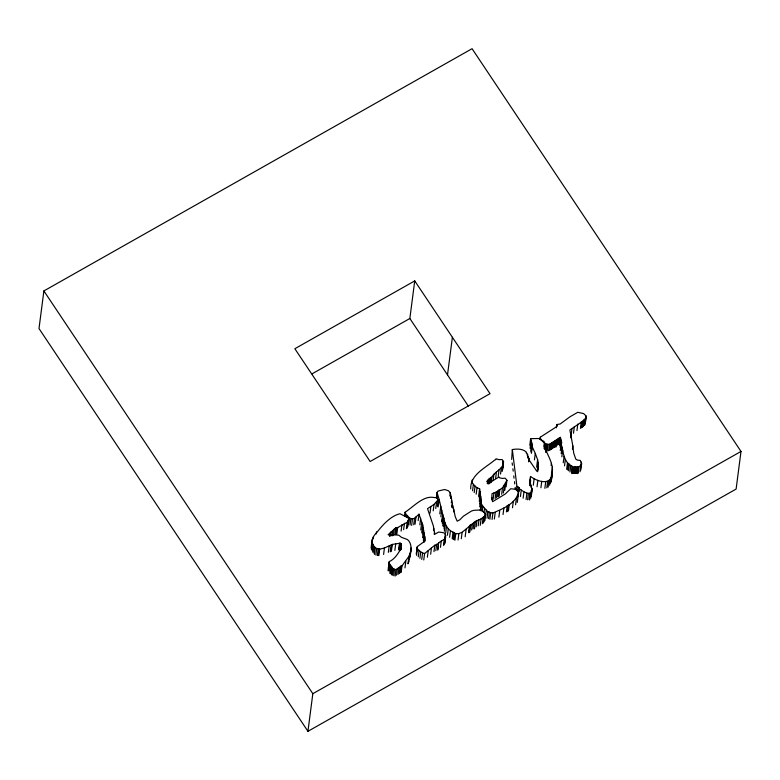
<?xml version="1.0" encoding="UTF-8"?>
<svg xmlns="http://www.w3.org/2000/svg" width="780" height="780" viewBox="0 0 780 780"><rect width="100%" height="100%" fill="white"/><g stroke="black" fill="none" stroke-linecap="round" stroke-linejoin="round"><path stroke-width="1.17" d="M531.443 453.307L532.282 444.902L530.654 438.672L538.756 438.497L543.904 441.363L545.532 444.278L544.84 449.651M404.625 515.492L405.044 512.265C413.673 506.678 423.462 495.202 434.158 497.533L436.741 497.728L438.165 499.746L434.041 504.387L427.528 508.658L433.339 525.886L434.831 534.212L438.623 532.067L441.792 532.447L444.541 532.993L445.673 535.597L444.502 539.146L438.565 542.802L437.814 550.066M452.01 507.546L452.459 503.432L450.245 492.765L448.441 490.747L444.619 489.518L438.106 491.029L437.044 492.433L436.351 497.806M530.127 485.54L530.536 476.453C536.737 481.25 550.426 486.037 552.162 474.552L551.421 473.099L552.328 472.729C553.439 463.388 547.794 455.549 544.538 447.154L544.44 443.089L544.021 446.316M528.557 461.799L529.133 458.825L527.095 454.847L527.807 454.301L526.217 452.965L526.568 452.332C522.902 448.607 517.13 448.763 512.333 449.543L511.67 459.401M502.583 469.93L503.539 461.672L502.106 459.527L498.956 459.644L496.002 458.786C495.758 459.478 495.407 460.015 494.744 460.005C485.589 467.844 470.155 474.64 470.71 488.894M407.852 526.607L408.827 519.09L408.272 518.047L400.033 513.737C390.351 515.902 381.898 525.934 377.179 532.077C373.503 535.499 370.052 541.037 373.532 545.707L375.268 547.969L379.675 549.169L384.433 547.999L392.262 544.43L400.198 543.192L401.359 543.904L401.056 548.633C397.985 553.576 394.846 559.133 389.279 561.581L389.025 563.17C391.823 567.362 394.124 568.669 391.589 574.704M410.007 557.193C410.836 551.343 412.718 544.128 407.56 539.604L401.407 537.303L398.765 535.187L393.442 534.807L390.293 535.499L388.089 534.729L395.84 527.807L397.673 527.572L407.238 522.23L408.827 519.09M43.885 290.94L39 328.555L307.944 731.308L736.115 489.06L741 451.444L472.056 48.691L43.885 290.94L312.829 693.693L307.944 731.308M371.114 547.697L372.138 539.701M371.329 549.315L372.167 542.861M373.094 538.99L373.366 536.835M372.148 550.651L372.986 544.206M372.694 552.152L373.532 545.707M376.252 533.949L376.535 531.794M373.815 553.039L374.654 546.585M374.439 554.424L375.268 547.969M375.863 555.058L376.701 548.613M377.325 555.526L378.163 549.081M378.212 555.243L379.051 548.798M378.846 555.614L379.675 549.169M468.341 406.107L409.851 318.503L414.736 280.898L294.85 348.728L370.149 461.497L490.035 393.666L414.736 280.898M383.594 554.443L384.433 547.999M389.61 536.484L390.029 533.267M388.333 552.337L389.171 545.893M390.595 535.909L391.16 531.619M392.067 535.938L392.759 530.566M390.224 551.84L391.063 545.395M388.05 570.687L389.025 563.17M388.44 568.025L389.279 561.581M390.936 551.518L391.765 545.074M391.423 550.875L392.262 544.43M393.393 535.529L394.231 529.084M388.918 570.941L389.756 564.486M389.805 573.31L390.78 565.792M395.002 534.261L395.84 527.807M390.507 573.437L391.345 566.982M390.741 573.661L391.579 567.216M395.86 533.939L396.698 527.485M391.16 573.719L391.999 567.265M391.433 574.353L392.272 567.333M396.835 534.017L397.673 527.572M394.856 550.378L395.694 543.933M392.018 574.889L392.428 568.25M392.506 575.045L393.344 568.6L392.857 568.444M393.734 575.728L394.573 569.283L393.344 568.6M395.128 576.098L395.967 569.644L401.105 565.948L400.589 572.647M398.697 549.803L399.535 543.348M401.105 531.092L401.944 524.648M398.95 549.725L399.789 543.28M399.36 549.637L400.198 543.192M399.682 549.89L400.52 543.446M396.542 575.221L397.381 568.776M400.043 549.978L400.881 543.524M400.315 550.036L401.154 543.592M400.666 549.276L401.359 543.904M400.686 549.598L400.969 547.453M400.871 549.549L401.524 545.181M405.2 516.467L405.619 513.24L405.044 512.265M403.63 529.698L404.469 523.253M398.083 574.421L398.921 567.976M399.448 573.583L400.276 567.128M406.712 517.442L406.985 515.288L405.405 514.303L405.619 513.24M400.267 572.393L401.105 565.948M406.399 528.674L407.238 522.23M401.144 572.335L401.983 565.88L408.954 556.306L410.845 550.748M407.131 528.177L408.106 520.65M408.564 524.199L409.402 517.754L406.985 515.288M410.036 525.028L410.875 518.583L409.402 517.754M404.986 567.84L405.824 561.395M411.635 525.35L412.474 518.905L414.541 518.31L419.006 514.196L422.702 524.901L425.363 540.735L417.349 546.566L416.247 554.102M408.954 556.306L407.969 563.823L409.12 561.083M409.256 560.011L410.095 553.556M413.702 524.764L414.541 518.31M410.28 554.356L411.119 547.901M415.048 524.267L416.032 516.75M418.168 520.64L419.006 514.196M419.825 524.842L420.664 518.388M416.51 553.01L417.349 546.566M416.608 555.341L417.076 547.658M420.752 529.932L421.726 522.415M418.246 556.871L419.084 550.426L417.446 548.896M421.717 532.418L422.702 524.901M422.331 533.89L423.169 527.446M419.903 558.324L420.742 551.87L419.084 550.426M422.575 537.722L423.55 530.195M423.345 540.608L424.32 533.081M421.736 559.455L422.575 553L420.742 551.87M424.154 542.129L424.856 536.757M447.505 374.887L452.39 337.282M423.764 559.962L424.603 553.517L434.801 545.22L438.652 543.611M430.014 513.074L430.852 506.63M433.212 510.832L434.041 504.387M427.372 557.203L428.21 550.748M436.712 498.02L437.122 494.793M436.917 497.757L437.2 495.602M435.737 508.531L436.576 502.086M433.485 530.615L433.758 528.469M430.638 554.268L431.476 547.823M437.327 506.191L438.165 499.746M434.226 534.378L434.509 532.233M438.126 506.951L439.111 499.434L437.044 492.433M433.973 551.665L434.801 545.22M439.793 513.815L440.768 506.288L439.111 499.434M435.815 550.69L436.654 544.245M440.856 516.769L441.694 510.325L440.768 506.288M437.716 549.685L438.565 542.802M441.987 521.332L442.757 514.556L441.694 510.325M441.987 521.693L442.757 514.556M442.27 523.263L442.825 515.239M442.923 525.632L443.898 518.105L443.108 516.818M440.456 547.346L441.295 540.891M443.313 526.656L443.898 518.105M444.044 528.908L444.883 522.463L444.142 520.201M444.366 531.239L445.341 523.721L444.883 522.463M449.826 495.992L450.245 492.765M443.664 545.6L444.502 539.146M444.015 544.391L444.853 537.947M445 537.303L445.419 534.076M445.692 532.75L446.531 526.305L445.341 523.721M444.688 543.124L445.673 535.597M450.508 498.361L450.791 496.216M444.785 543.592L445.624 537.147M451.308 502.895L451.591 500.75M447.427 535.236L448.266 528.791L446.531 526.305M452.039 506.659L452.459 503.432M452.341 507.088L452.429 504.319M452.517 507.926L452.615 504.933M449.611 537.245L450.45 530.8L448.266 528.791M453.511 511.836L453.794 509.691L452.79 505.772M452.205 538.6L453.043 532.155L450.45 530.8M453.014 539.224L453.853 532.779L453.043 532.155M453.716 539.477L454.555 533.033L453.853 532.779M454.184 539.721L454.555 533.033M454.935 540.16L455.773 533.715L455.023 533.276M458.055 540.023L458.894 533.578L462.121 532.292L475.42 521.371L481.065 518.895L484.273 516.575L485.696 514.332L481.66 509.896L473.879 510.325L471.5 511.017L463.418 516.165L459.839 519.782L457.187 521.206L455.237 516.682L453.794 509.691M461.282 538.736L462.121 532.292M471.734 483.239L472.154 480.012M465.163 536.737L466.138 529.22M472.563 490.737L473.401 484.292L471.549 482.45M468.663 532.184L469.502 525.73M468.975 532.779L469.95 525.262M474.22 492.541L475.059 486.096L473.401 484.292M469.813 532.087L470.788 524.569M471.598 530.01L472.427 523.565M476.171 494.188L477.009 487.744L475.059 486.096M473.128 528.859L473.967 522.415M478.618 496.255L479.593 488.738L477.009 487.744M474.445 528.889L475.42 521.371M479.222 497.952L480.061 491.507L479.593 488.738M476.161 526.851L476.999 520.406M479.339 501.482L480.061 491.507M479.69 503.958L480.665 496.441L480.314 493.964M479.827 506.571L481.26 499.063L480.665 496.441M480.334 507.439L480.841 499.59M478.179 525.905L479.017 519.46M480.499 508.501L481.172 500.994M481.338 502.057L480.382 510.647L480.363 509.574M480.782 510.656L481.367 503.119M480.226 525.35L481.065 518.895M482.147 511.631L482.84 506.259L481.621 504.202M487.256 483.697L488.377 479.359L491.81 477.126C494.627 471.676 501.881 469.706 503.422 463.476M482.303 523.741L483.142 517.286M484 512.548L484.555 508.248L482.84 506.259M487.822 483.649L488.377 479.359M483.444 523.019L484.273 516.575M483.776 522.034L484.614 515.59M488.797 484.097L489.499 478.725M484.292 520.153L485.131 513.708M489.548 483.385L490.249 478.013M484.858 520.777L486.349 510.13L484.555 508.248M490.201 482.869L490.903 477.497M491.107 482.498L491.81 477.126M487.032 518.173L487.87 511.719L486.349 510.13M493.087 480.646L493.925 474.191M488.563 518.612L489.392 512.158L487.87 511.719M491.731 499.824L491.985 493.72L495.953 492.19L502.495 487.841L506.942 480.344L505.177 478.159L502.369 478.452L499.375 477.76L499.054 476.931L488.534 483.385L486.71 481.455L487.675 480.48M489.889 519.226L490.727 512.782L489.392 512.158M495.622 478.345L496.46 471.89M493.106 499.424L493.945 492.97M492.082 519.402L492.921 512.947C502.651 508.93 518.047 502.788 518.505 490.415L517.822 490.659L515.814 489.265L510.715 488.758L505.186 494.052L492.55 501.706L492.014 497.679M495.115 498.644L495.953 492.19M498.206 476.229L499.044 469.784M496.519 497.63L497.357 491.185M494.354 519.012L495.193 512.567M500.516 474.055L501.355 467.61M497.884 496.567L498.722 490.123M502.729 463.261L503.002 461.107M498.469 496.529L499.307 490.084M498.976 496.246L499.814 489.801M502.106 471.49L502.944 465.046M502.7 468.127L503.539 461.672M501.657 494.286L502.495 487.841M498.888 517.169L499.726 510.725M503.344 493.028L504.319 485.511M504.738 490.513L505.713 482.986M506.103 486.788L506.942 480.344M503.042 514.537L503.88 508.082M506.425 511.894L507.263 505.45M507.37 511.583L508.209 505.128M508.433 510.978L509.262 504.533M512.489 507.741L513.328 501.296M516.37 490.62L516.925 486.33L512.333 449.543M515.57 504.767L516.409 498.322M517.657 491.41L518.222 487.11L516.925 486.33M517.667 496.87L517.949 494.715M518.368 492.814L519.383 488.046L518.222 487.11M517.237 502.447L518.583 492.863M518.622 491.459L519.041 488.231M518.963 491.273L519.383 488.046M520.435 496.529L521.274 490.084L518.924 488.514M527.758 458.055L528.031 455.91M529.815 445.117L530.654 438.672M523.126 498.254L523.965 491.81L521.274 490.084M530.078 448.285L531.053 440.758M528.596 461.273L528.869 459.118M528.859 460.98L529.133 458.825M531.745 442.825L530.761 450.352L531.307 452.429L532.282 444.902M526.071 499.551L526.909 493.106L523.965 491.81M529.981 480.753L530.536 476.453M527.592 499.795L528.431 493.35L529.961 493.184L531.629 491.663L530.936 490.971L532.145 489.781L530.41 483.395M529.971 482.225L530.39 478.998M530.01 483.298L530.293 481.153M529.951 485.667L530.644 480.295M529.123 499.639L529.961 493.184M534.437 459.849L535.275 453.404L532.282 446.862M529.61 499.921L530.585 492.404M531.112 487.588L531.394 485.443M530.79 498.108L532.018 488.339M531.307 496.236L532.145 489.781M533.296 485.189L534.134 478.735M539.994 439.354L540.277 437.209L556.764 426.582L556.988 424.495L560.186 423.988L569.966 416.793L577.795 412.288L583.664 413.595L586.131 416.032L585.361 423.16M536.63 467.191L537.605 459.664L535.275 453.404M537.4 469.131L538.239 462.686L537.605 459.664M537.547 471.734L538.239 462.686M537.683 471.032L538.385 465.66M537.05 486.769L537.878 480.324M544.06 448.588L544.615 444.288M544.586 447.993L545.152 443.693M545.551 449.456L546.254 444.083L549.413 444.317L560.342 437.346L561.62 442.474L560.781 448.919M540.91 487.783L541.749 481.338M545.717 452.517L546 450.372M546.448 450.811L547.287 444.366M547.121 451.015L547.96 444.561M548.574 450.772L549.413 444.317M549.608 450.255L550.446 443.81M544.859 488.348L545.698 481.904M550.28 449.875L551.119 443.43M550.943 449.494L551.782 443.05M551.45 449.212L552.289 442.767M546.809 487.841L547.638 481.397M552.454 448.646L553.293 442.202M548.125 487.149L548.964 480.704M551.09 465.514L551.372 463.369M553.41 447.886L554.249 441.441M556.325 427.801L556.588 425.159M554.073 447.515L554.911 441.061M556.706 426.65L556.988 424.495M549.608 485.228L550.446 478.774M554.746 447.135L555.584 440.68M551.782 471.851L552.445 466.81M550.387 483.054L551.616 473.85M551.226 479.476L551.635 476.248M555.526 446.686L556.364 440.242M551.489 479.173L552.328 472.729M551.187 482.079L552.162 474.552M556.042 447.028L557.027 439.51M556.949 445.594L557.788 439.15M558.236 444.649L559.075 438.204M558.812 444.249L559.65 437.804M559.504 443.791L560.342 437.346M559.718 444.678L560.547 438.233M559.884 445.741L560.722 439.296M560.186 447.447L561.015 441.002M560.293 450.499L561.62 442.474M560.518 449.572L561.356 443.128M561.191 453.677L562.029 447.223L561.132 444.044M561.844 456.846L562.682 450.392L562.029 447.223M563.258 462.764L564.096 456.31L562.682 450.392M564.505 465.865L565.344 459.42L564.096 456.31M570.658 437.755L570.941 435.61L569.878 429.994L583.04 420.956L585.819 418.441L586.199 416.715M566.631 469.306L567.469 462.862L565.344 459.42M571.126 434.977L571.964 428.522M567.587 469.921L568.425 463.476L567.469 462.862M568.62 470.788L569.458 464.334L568.425 463.476M573.485 433.202L574.324 426.757M572.423 449.173L572.842 445.945L570.941 435.61M569.956 471.978L570.794 465.533L569.458 464.334M576.956 430.589L577.795 424.144M571.516 472.826L572.354 466.381L570.794 465.533M571.954 473.596L572.354 466.381M572.774 473.558L573.612 467.113L578.253 467.161L580.876 465.338L581.607 463.671L580.261 460.395L577.405 460.132L575.747 459.04L573.709 453.112L572.842 445.945M573.914 473.421L574.753 466.976M574.294 473.421L575.133 466.976M574.645 473.372L575.484 466.927M580.447 428.327L581.275 421.882M581.227 427.889L582.065 421.444M575.572 473.499L576.41 467.044M582.202 427.401L583.04 420.956M576.654 473.392L577.492 466.947M582.718 426.904L583.547 420.449M583.079 426.406L583.918 419.962M577.414 473.606L578.253 467.161M583.606 425.822L584.444 419.367M584.376 425.236L585.205 418.792M578.233 473.216L579.072 466.772M584.981 424.895L586.131 416.032M580.037 471.783L581.402 462.062M580.778 470.125L581.607 463.671M537.966 468.517L536.816 471.247L528.84 459.644M312.049 373.844L409.851 318.503M401.427 566.202L401.983 565.88M312.829 693.693L741 451.444M545.532 444.278L546.254 444.083M455.773 533.715L458.894 533.578M572.793 467.152L573.612 467.113M490.727 512.782L492.921 512.947M526.909 493.106L528.431 493.35M410.875 518.583L412.474 518.905M422.575 553L424.603 553.517M394.573 569.283L395.967 569.644M544.167 442.806L540.842 439.774L540.277 437.209M512.138 462.901L512.45 465.241M512.899 468.77L513.191 471.13M515.151 487.305L515.414 489.489M513.767 475.858L514.049 478.179M514.468 481.65L514.751 483.97"/></g></svg>
